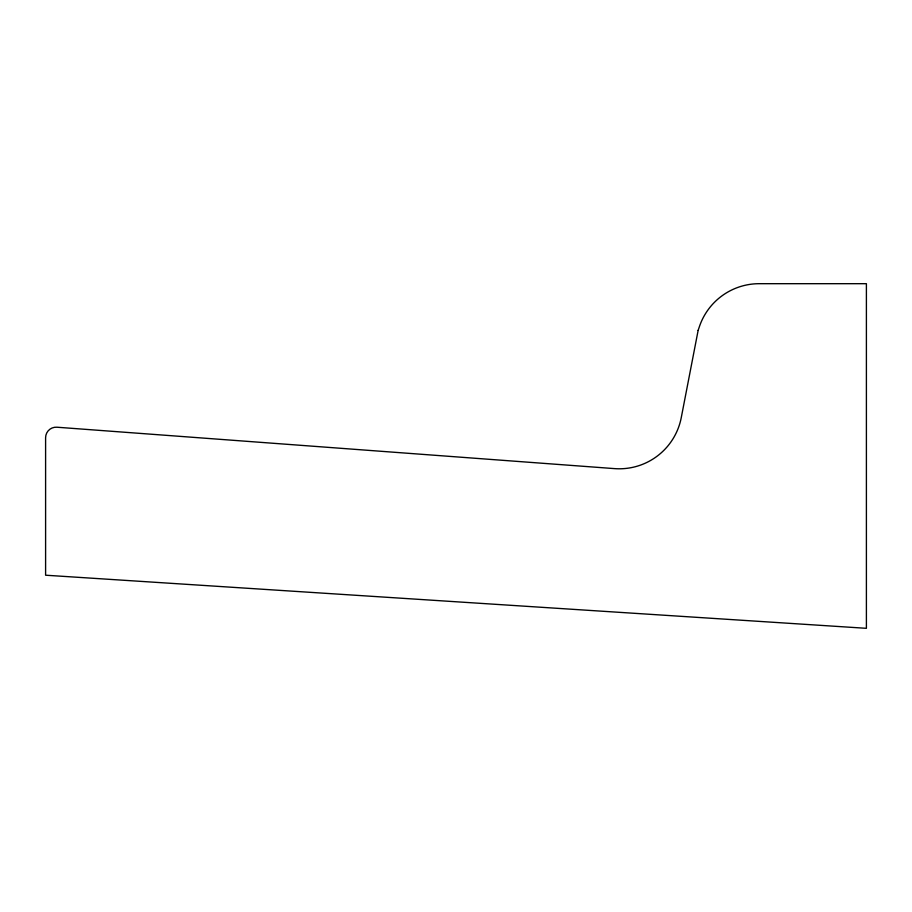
<?xml version="1.0" encoding="UTF-8"?>
<svg xmlns="http://www.w3.org/2000/svg" width="912" height="912" viewBox="0 0 912 912"><rect width="100%" height="100%" fill="white"/><g stroke="black" fill="none" stroke-linecap="round" stroke-linejoin="round"><path stroke-width="1.37" d="M698.136 330.406L681.253 417.662A63.133 63.133 0 0 1 614.585 468.62L56.897 427.215A10.522 10.522 0 0 0 45.6 437.703L45.6 575.21L866.4 628.311L866.4 283.689L759.217 283.689A63.133 63.133 0 0 0 699.322 326.861L698.136 330.406"/></g></svg>
